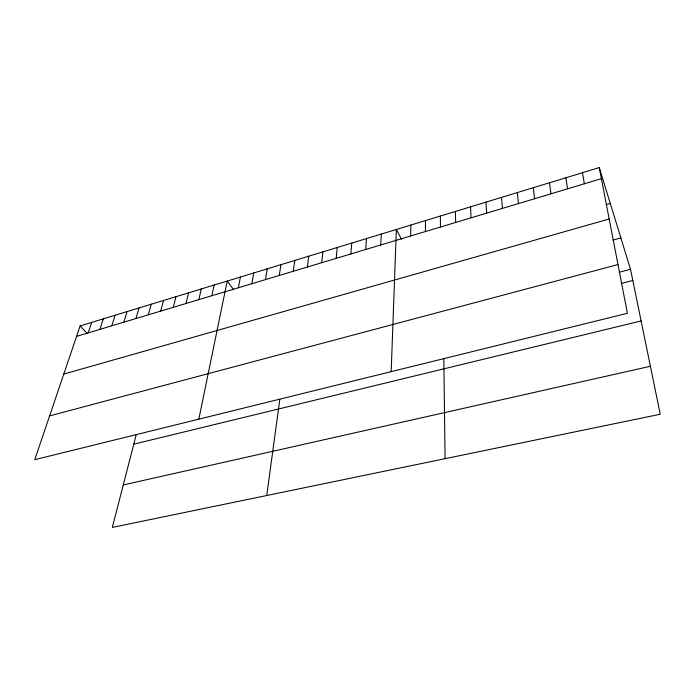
<?xml version="1.0" encoding="UTF-8"?>
<svg xmlns="http://www.w3.org/2000/svg" width="695" height="695" viewBox="0 0 695 695"><rect width="100%" height="100%" fill="white"/><g stroke="black" fill="none" stroke-linecap="round" stroke-linejoin="round"><path stroke-width="1.04" d="M425.453 231.539L425.514 220.576M410.615 235.996L410.849 225.05M391.189 371.643L396.358 229.472L401.493 239.219M380.73 244.979L381.303 234.059M365.7 249.496L366.439 238.594M350.845 253.962L351.748 243.068M336.18 258.366L337.24 247.498M321.698 262.719L322.914 251.868M307.381 267.019L308.754 256.186M266.732 495.518L279.842 399.217M293.247 271.267L294.758 260.451M279.277 275.463L280.936 264.665M265.473 279.616L267.28 268.835M251.833 283.716L253.771 272.953M238.359 287.765L240.435 277.018M198.831 419.155L227.239 281.041L233.494 289.589M211.871 295.722L214.208 285.019M198.857 299.632L201.315 288.946M185.999 303.498L188.58 292.838M173.281 307.32L175.983 296.678M136.229 434.688L112.329 527.409L660.25 414.246L630.521 269.295L599.255 167.591L80.133 325.912L34.75 459.69L627.394 313.297L599.255 167.591M160.71 311.099L163.525 300.475M148.287 314.835L151.215 304.228M135.994 318.527L139.035 307.946M123.849 322.176L126.994 311.612M111.834 325.79L115.083 315.252M99.95 329.361L103.303 318.84M88.195 332.888L91.653 322.393M76.58 336.38L601.392 178.658M606.196 204.608L610.271 203.427M63.784 374.084L609.176 218.986M612.964 240.114L620.878 237.933M49.606 415.897L617.985 264.56M619.228 272.266L630.521 269.295M621.382 283.43L632.815 280.467M133.779 444.166L641.12 320.942M123.267 484.954L650.407 366.265M80.133 325.912L87.205 333.531M582.453 172.716L584.365 183.775M565.86 177.772L567.554 188.832M549.484 182.768L550.961 193.818M533.308 187.702L534.577 198.744M517.332 192.576L518.401 203.6M501.555 197.389L502.424 208.404M485.97 202.141L486.648 213.148M470.576 206.832L471.062 217.83M455.373 211.471L455.677 222.452M443.818 358.716L445.078 458.683M440.352 216.049L440.474 227.022"/></g></svg>
